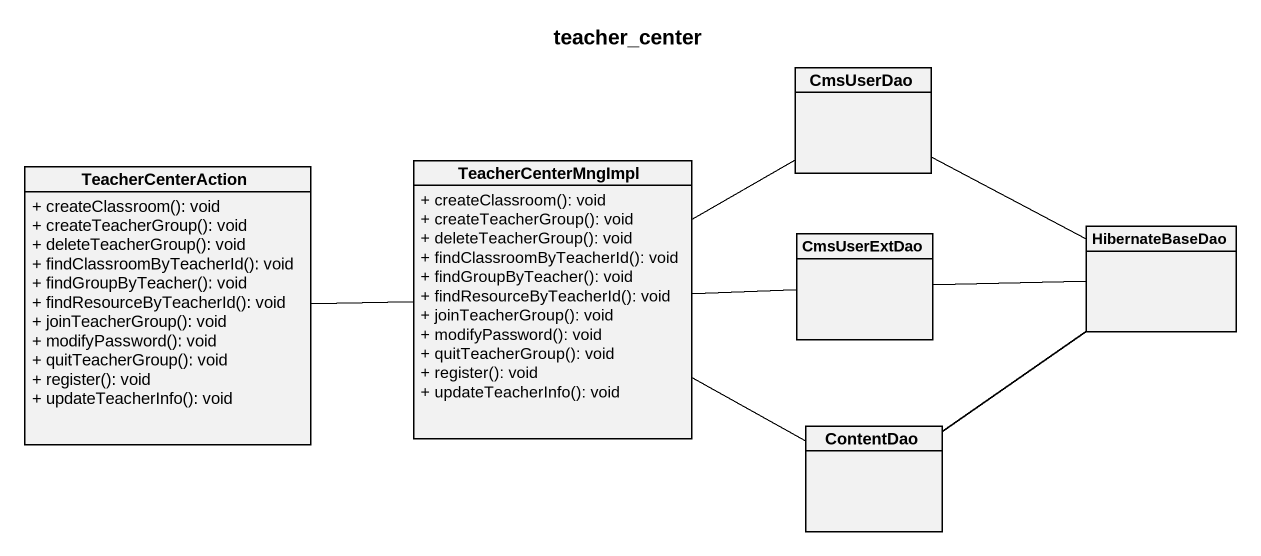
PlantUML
@startuml
title teacher_center
hide circle
hide empty members
skinparam classAttributeIconSize 0
class CmsUserDao
class TeacherCenterAction {
  + createClassroom(): void
  + createTeacherGroup(): void
  + deleteTeacherGroup(): void
  + findClassroomByTeacherId(): void
  + findGroupByTeacher(): void
  + findResourceByTeacherId(): void
  + joinTeacherGroup(): void
  + modifyPassword(): void
  + quitTeacherGroup(): void
  + register(): void
  + updateTeacherInfo(): void
}
class TeacherCenterMngImpl {
  + createClassroom(): void
  + createTeacherGroup(): void
  + deleteTeacherGroup(): void
  + findClassroomByTeacherId(): void
  + findGroupByTeacher(): void
  + findResourceByTeacherId(): void
  + joinTeacherGroup(): void
  + modifyPassword(): void
  + quitTeacherGroup(): void
  + register(): void
  + updateTeacherInfo(): void
}
class CmsUserExtDao
class HibernateBaseDao
class ContentDao
CmsUserDao -right- HibernateBaseDao
TeacherCenterAction -right- TeacherCenterMngImpl
TeacherCenterMngImpl -right- CmsUserDao
TeacherCenterMngImpl -right- CmsUserExtDao
TeacherCenterMngImpl -right- ContentDao
CmsUserExtDao -right- HibernateBaseDao
ContentDao -up- HibernateBaseDao
@enduml
